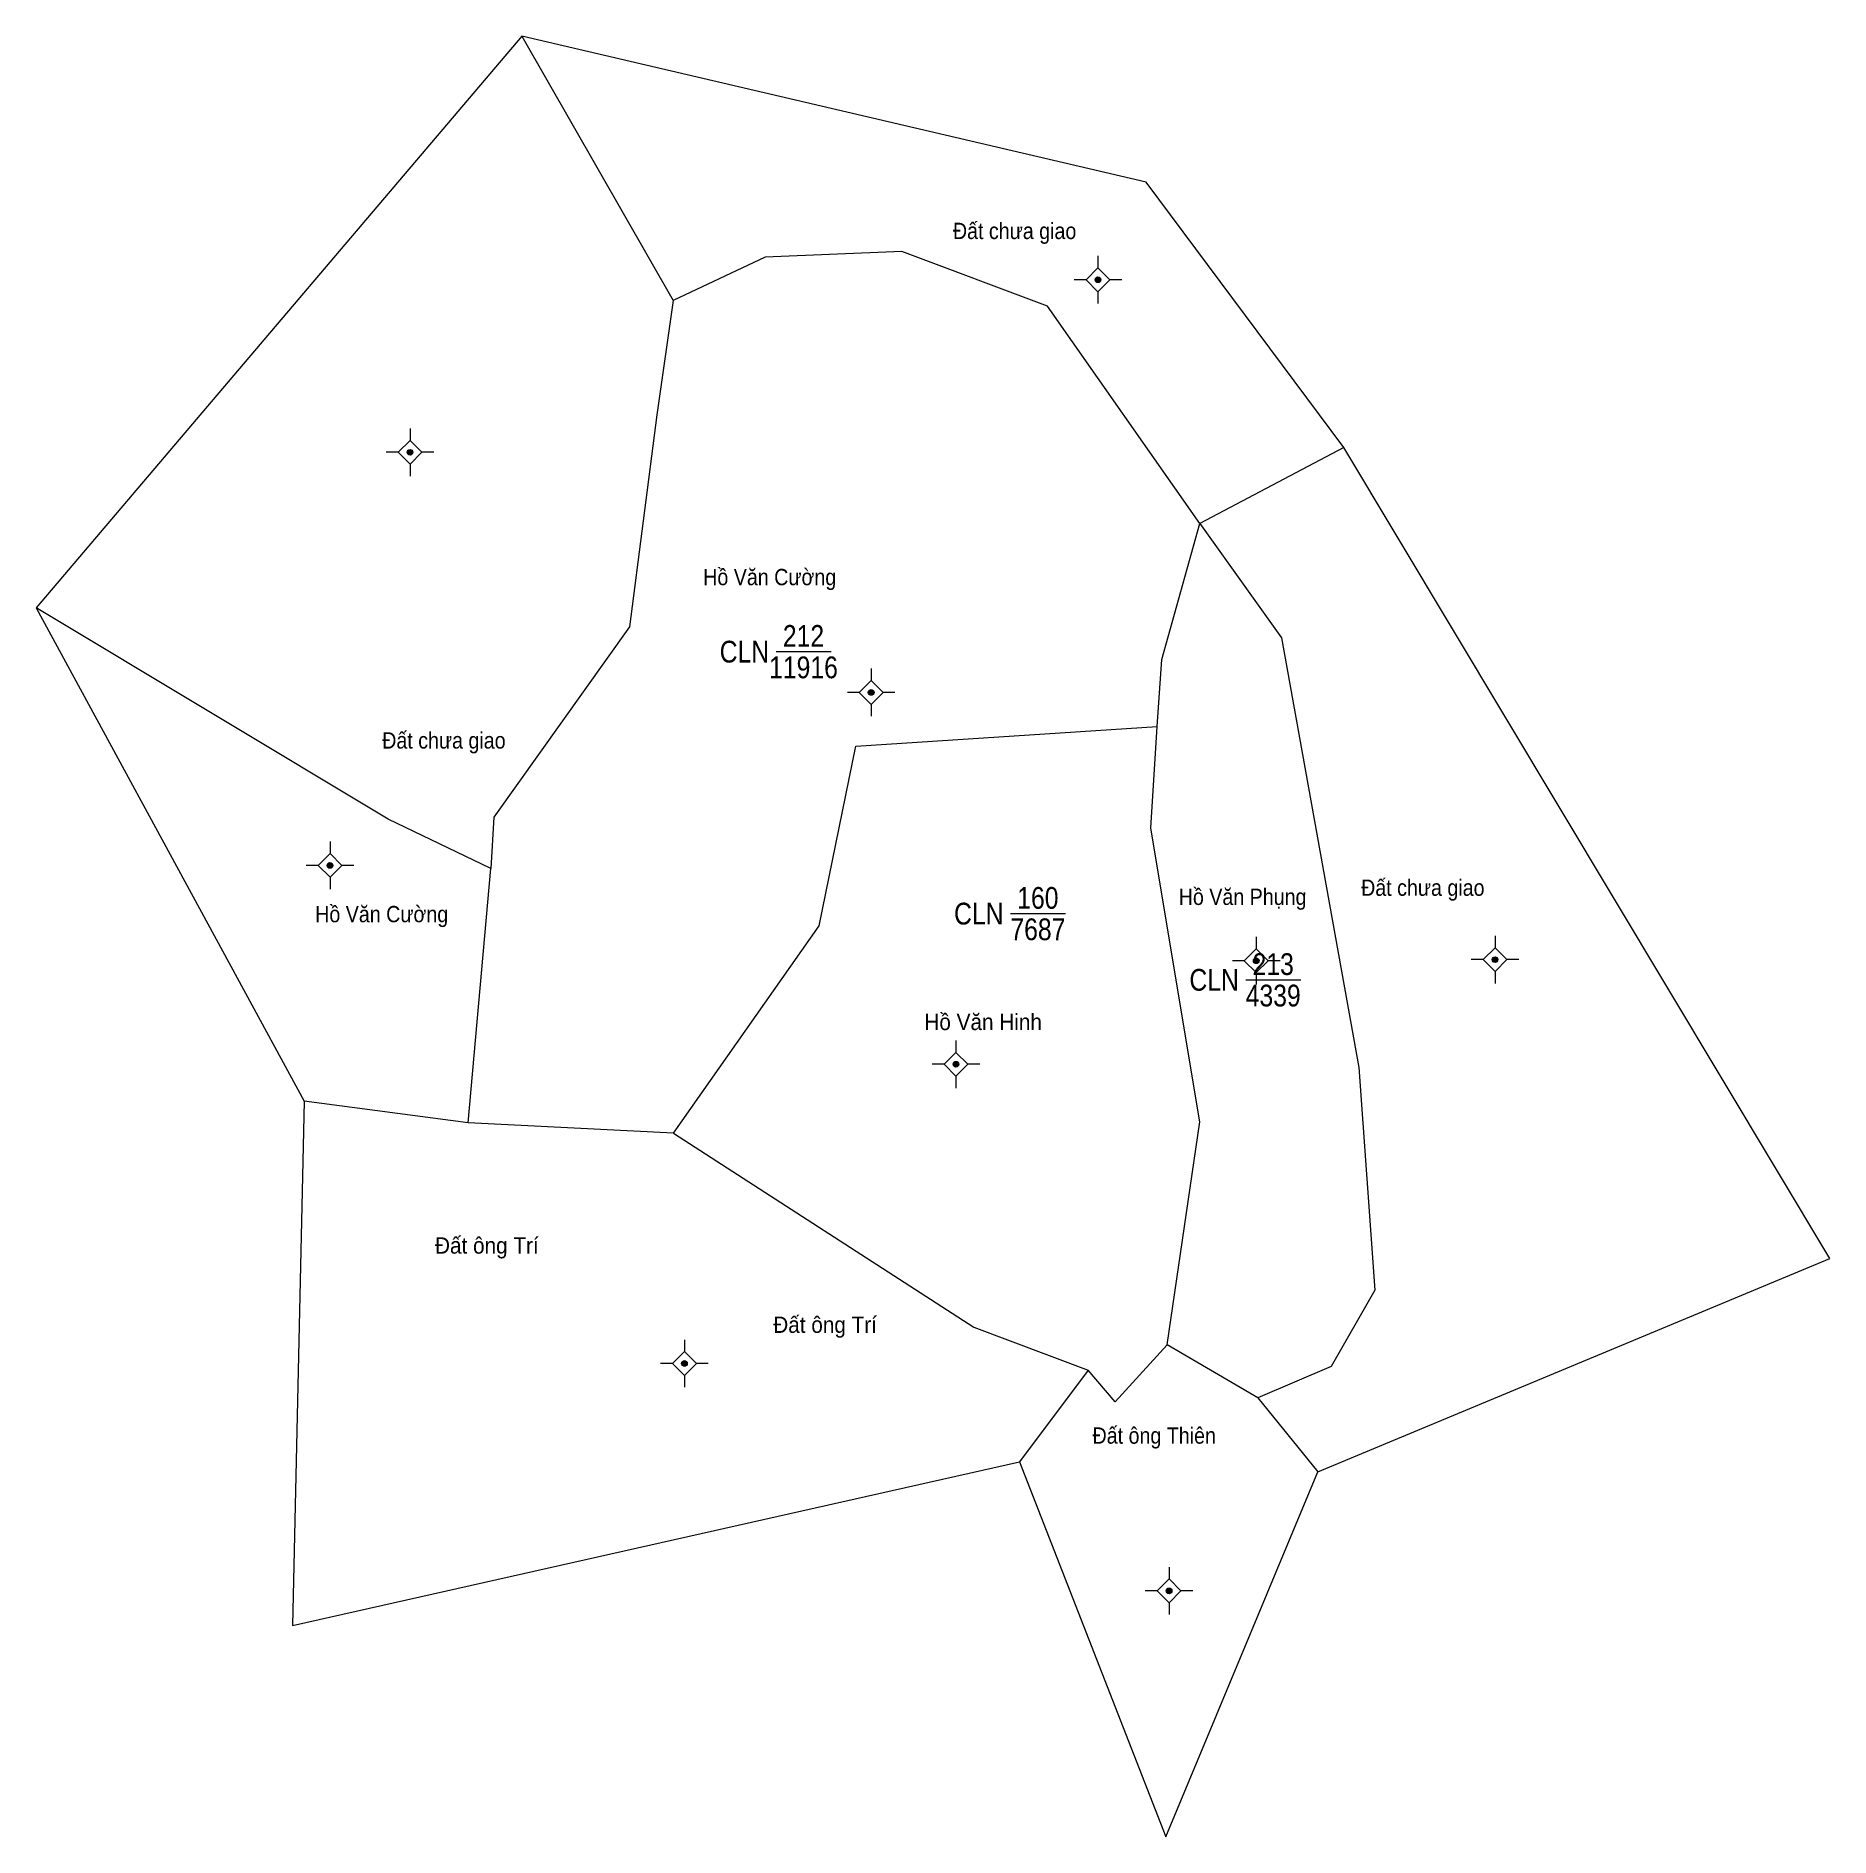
# Model space of a CAD drawing. Header units: metres. Extents: x 533352 to 533682, y 1847963 to 1848295.
import ezdxf
from ezdxf.enums import TextEntityAlignment as Align

# ---------------------------------------------------------------- set-up
doc = ezdxf.new("R2010")
doc.units = ezdxf.units.M
doc.header["$LTSCALE"] = 1.2
for name, color, linetype, lineweight in [('11', 7, 'Continuous', 13), ('6', 7, 'Continuous', 13), ('7', 7, 'Continuous', 13)]:
    doc.layers.add(name, color=color, linetype=linetype, lineweight=lineweight)
for name, color, linetype in [('2', 7, 'Continuous'), ('3', 7, 'Continuous'), ('4', 7, 'Continuous'), ('5', 7, 'Continuous')]:
    doc.layers.add(name, color=color, linetype=linetype)

msp = doc.modelspace()

# ---------------------------------------------------------------- hatches: boundary and pattern name
at = {"layer": '11'}
for points in [[(533547.814, 1848249.82, 1), (533546.764, 1848249.82, 1)], [(533421.324, 1848218.1, 1), (533420.274, 1848218.1, 1)], [(533506.114, 1848173.94, 1), (533505.064, 1848173.94, 1)], [(533406.614, 1848142.14, 1), (533405.564, 1848142.14, 1)], [(533576.904, 1848124.6, 1), (533575.854, 1848124.6, 1)], [(533620.814, 1848124.8, 1), (533619.764, 1848124.8, 1)], [(533521.704, 1848105.56, 1), (533520.654, 1848105.56, 1)], [(533471.784, 1848050.55, 1), (533470.734, 1848050.55, 1)], [(533560.884, 1848008.73, 1), (533559.834, 1848008.73, 1)]]:
    msp.add_hatch(color=256, dxfattribs=at).paths.add_polyline_path(points)

# ---------------------------------------------------------------- linework, layer by layer
for p, q in [((533547.29, 1848254.2), (533547.29, 1848252.01)), ((533545.1, 1848249.82), (533542.92, 1848249.82)), ((533551.66, 1848249.82), (533549.48, 1848249.82)), ((533547.29, 1848247.63), (533547.29, 1848245.44)), ((533420.8, 1848222.48), (533420.8, 1848220.29)), ((533418.61, 1848218.1), (533416.43, 1848218.1)), ((533425.18, 1848218.1), (533422.99, 1848218.1)), ((533420.8, 1848215.91), (533420.8, 1848213.72)), ((533505.59, 1848178.32), (533505.59, 1848176.13)), ((533503.4, 1848173.94), (533501.22, 1848173.94)), ((533509.96, 1848173.94), (533507.78, 1848173.94)), ((533505.59, 1848171.75), (533505.59, 1848169.56)), ((533406.09, 1848146.52), (533406.09, 1848144.33)), ((533403.9, 1848142.14), (533401.72, 1848142.14)), ((533410.46, 1848142.14), (533408.28, 1848142.14)), ((533406.09, 1848139.95), (533406.09, 1848137.76)), ((533576.38, 1848128.98), (533576.38, 1848126.79)), ((533620.29, 1848129.18), (533620.29, 1848126.99)), ((533574.19, 1848124.6), (533572, 1848124.6)), ((533580.76, 1848124.6), (533578.57, 1848124.6)), ((533618.1, 1848124.8), (533615.92, 1848124.8)), ((533624.66, 1848124.8), (533622.48, 1848124.8)), ((533576.38, 1848122.41), (533576.38, 1848120.22)), ((533620.29, 1848122.61), (533620.29, 1848120.42)), ((533521.18, 1848109.94), (533521.18, 1848107.75)), ((533518.99, 1848105.56), (533516.81, 1848105.56)), ((533525.56, 1848105.56), (533523.37, 1848105.56)), ((533521.18, 1848103.37), (533521.18, 1848101.18)), ((533471.26, 1848054.92), (533471.26, 1848052.74)), ((533469.07, 1848050.55), (533466.88, 1848050.55)), ((533471.26, 1848048.36), (533471.26, 1848046.18)), ((533475.64, 1848050.55), (533473.45, 1848050.55)), ((533560.36, 1848013.1), (533560.36, 1848010.92)), ((533558.17, 1848008.73), (533555.98, 1848008.73)), ((533564.74, 1848008.73), (533562.55, 1848008.73)), ((533560.36, 1848006.54), (533560.36, 1848004.36))]:
    msp.add_line(p, q, dxfattribs=at)
for points in [[(533547.29, 1848252.01), (533545.1, 1848249.82), (533547.29, 1848247.63), (533549.48, 1848249.82)], [(533420.8, 1848220.29), (533418.61, 1848218.1), (533420.8, 1848215.91), (533422.99, 1848218.1)], [(533505.59, 1848176.13), (533503.4, 1848173.94), (533505.59, 1848171.75), (533507.78, 1848173.94)], [(533406.09, 1848144.33), (533403.9, 1848142.14), (533406.09, 1848139.95), (533408.28, 1848142.14)], [(533620.29, 1848126.99), (533618.1, 1848124.8), (533620.29, 1848122.61), (533622.48, 1848124.8)], [(533576.38, 1848126.79), (533574.19, 1848124.6), (533576.38, 1848122.41), (533578.57, 1848124.6)], [(533521.18, 1848107.75), (533518.99, 1848105.56), (533521.18, 1848103.37), (533523.37, 1848105.56)], [(533471.26, 1848052.74), (533469.07, 1848050.55), (533471.26, 1848048.36), (533473.45, 1848050.55)], [(533560.36, 1848010.92), (533558.17, 1848008.73), (533560.36, 1848006.54), (533562.55, 1848008.73)]]:
    msp.add_lwpolyline(points, close=True, dxfattribs=at)
for centre in [(533547.289, 1848249.82), (533420.799, 1848218.1), (533505.589, 1848173.94), (533406.089, 1848142.14), (533576.379, 1848124.6), (533620.289, 1848124.8), (533521.179, 1848105.56), (533471.259, 1848050.55), (533560.359, 1848008.73)]:
    msp.add_circle(centre, 0.525, dxfattribs=at)
at = {"layer": '6'}
for p, q in [((533441.34, 1848294.65), (533469.18, 1848246)), ((533592.48, 1848218.99), (533566, 1848205)), ((533488.1, 1848181.44), (533498.22, 1848181.44)), ((533531.19, 1848133.27), (533541.31, 1848133.27)), ((533574.46, 1848121.09), (533584.58, 1848121.09)), ((533431.47, 1848094.8), (533401.31, 1848098.77)), ((533576.65, 1848044.2), (533560, 1848054)), ((533545.5, 1848049.34), (533532.87, 1848032.47)), ((533576.65, 1848044.2), (533587.73, 1848030.62))]:
    msp.add_line(p, q, dxfattribs=at)
for points in [[(533441.34, 1848294.65), (533352.04, 1848189.49), (533401.31, 1848098.77)], [(533592.48, 1848218.99), (533556.17, 1848267.75), (533441.34, 1848294.65)], [(533566, 1848205), (533538, 1848245), (533511.2, 1848255), (533486.12, 1848253.96), (533469.18, 1848246)], [(533469.18, 1848246), (533466.16, 1848225), (533461.16, 1848186), (533436.23, 1848151), (533435.65, 1848141.56)], [(533587.73, 1848030.62), (533681.87, 1848069.84), (533592.48, 1848218.99)], [(533558.2, 1848167.65), (533559, 1848180), (533566, 1848205)], [(533566, 1848205), (533581, 1848184), (533595.24, 1848105), (533598.2, 1848064), (533590.16, 1848050), (533576.65, 1848044.2)], [(533435.65, 1848141.56), (533416.77, 1848150.64), (533352.04, 1848189.49)], [(533469.24, 1848092.89), (533496, 1848131), (533502.78, 1848164.07), (533558.2, 1848167.65)], [(533560, 1848054), (533566, 1848095), (533557, 1848149), (533558.2, 1848167.65)], [(533469.24, 1848092.89), (533431.47, 1848094.8), (533435.65, 1848141.56)], [(533401.31, 1848098.77), (533399.22, 1848002.34), (533532.87, 1848032.47)], [(533469.24, 1848092.89), (533524.48, 1848057.25), (533545.5, 1848049.34)], [(533560, 1848054), (533550.44, 1848043.48), (533545.5, 1848049.34)], [(533532.87, 1848032.47), (533559.75, 1847963.47), (533587.73, 1848030.62)]]:
    msp.add_lwpolyline(points, dxfattribs=at)
at = {"layer": '7'}
for p, q in [((533488.1, 1848181.44), (533498.22, 1848181.44)), ((533531.19, 1848133.27), (533541.31, 1848133.27))]:
    msp.add_line(p, q, dxfattribs=at)

# ---------------------------------------------------------------- texts
at = {"layer": '2'}
for s, width, p in [('Đất chưa giao', 0.9, (533531.96, 1848257.31)), ('Hồ Văn Cường', 0.9, (533486.935, 1848193.66)), ('Đất chưa giao', 0.9, (533427.03, 1848163.62)), ('Hồ Văn Phụng', 0.9, (533573.88, 1848134.86)), ('Đất chưa giao', 0.9, (533607.01, 1848136.54)), ('Hồ Văn Cường', 0.9, (533415.595, 1848131.68)), ('Hồ Văn Hinh', 0.95, (533526.175, 1848111.85)), ('Đất ông Trí', 0.95, (533434.93, 1848070.74)), ('Đất ông Trí', 0.95, (533497.12, 1848056.17)), ('Đất ông Thiên', 0.9, (533557.63, 1848035.79))]:
    msp.add_text(s, height=3, dxfattribs=dict(at, width=width)).set_placement(p, align=Align.CENTER)
at = {"layer": '3', "width": 0.85}
for p in [(533486.83, 1848179.44), (533529.92, 1848131.27), (533573.19, 1848119.09)]:
    msp.add_text('CLN', height=4, dxfattribs=at).set_placement(p, align=Align.RIGHT)
at = {"layer": '4', "width": 0.85}
for s, p in [('212', (533493.145, 1848182.33)), ('160', (533536.235, 1848134.16)), ('213', (533579.505, 1848121.98))]:
    msp.add_text(s, height=4, dxfattribs=at).set_placement(p, align=Align.CENTER)
at = {"layer": '5', "width": 0.85}
for s, p in [('11916', (533493.145, 1848176.55)), ('7687', (533536.24, 1848128.38)), ('4339', (533579.505, 1848116.2))]:
    msp.add_text(s, height=4, dxfattribs=at).set_placement(p, align=Align.CENTER)

doc.saveas('drawing.dxf')
